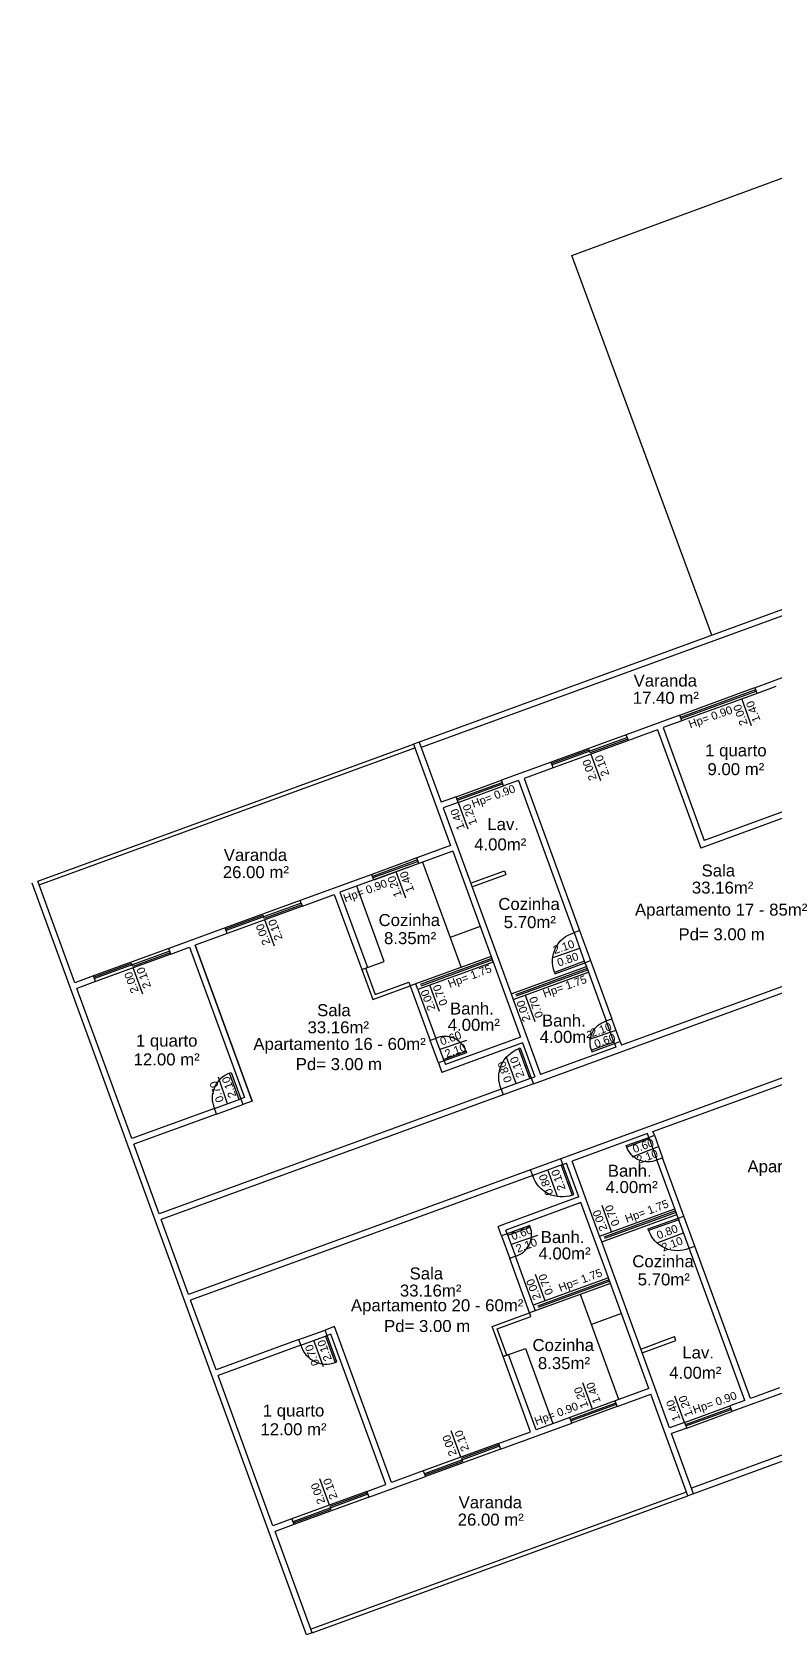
# Model space of a CAD drawing. Header units: millimetres. Extents: x -210 to 1173, y -437 to 320.
# Drawn here: x -38.04 to -19.45, y -121.07 to -81.01 of the extents above; entities that cross this region are included whole.
import ezdxf
from ezdxf.enums import TextEntityAlignment as Align

# ---------------------------------------------------------------- set-up
doc = ezdxf.new("R2010")
doc.units = ezdxf.units.MM
doc.header["$LTSCALE"] = 0.3
doc.linetypes.add('DASHED2', pattern=[9.525, 6.35, -3.175])
for name, color, linetype in [('CORTE', 6, 'Continuous'), ('COTAS', 1, 'Continuous'), ('ESQUADRIAS', 3, 'Continuous'), ('PISO', 1, 'Continuous'), ('PROJEÇÃO', 1, 'DASHED2'), ('TEXTOS', 2, 'Continuous'), ('VISTA', 2, 'Continuous')]:
    doc.layers.add(name, color=color, linetype=linetype)
doc.styles.add('2MM 1_100', font='ARIAL.TTF', dxfattribs={"height": 0.2})
doc.styles.add('3MM 1_100', font='ARIAL.TTF', dxfattribs={"height": 0.3})

msp = doc.modelspace()

# ---------------------------------------------------------------- linework, layer by layer
at = {"layer": 'CORTE'}
for p, q in [((-18.887, -97.001), (-19.967, -97.396)), ((-19.916, -97.537), (-19.967, -97.396)), ((-19.446, -97.365), (-19.916, -97.537)), ((-21.846, -98.081), (-23.185, -98.57)), ((-21.795, -98.222), (-21.846, -98.081)), ((-22.405, -98.445), (-23.133, -98.711)), ((-22.405, -98.445), (-21.325, -101.404)), ((-21.795, -98.222), (-22.264, -98.394)), ((-22.264, -98.394), (-21.236, -101.212)), ((-28.361, -98.753), (-28.501, -98.804)), ((-28.501, -98.804), (-27.576, -101.341)), ((-28.361, -98.753), (-27.812, -100.256)), ((-23.133, -98.711), (-23.185, -98.57)), ((-25.064, -99.255), (-26.308, -99.71)), ((-25.012, -99.396), (-25.064, -99.255)), ((-26.257, -99.85), (-26.308, -99.71)), ((-25.881, -99.713), (-26.257, -99.85)), ((-25.881, -99.713), (-24.493, -103.518)), ((-25.012, -99.396), (-25.74, -99.662)), ((-25.74, -99.662), (-24.352, -103.467)), ((-27.436, -100.121), (-27.811, -100.258)), ((-27.384, -100.262), (-27.436, -100.121)), ((-27.761, -100.397), (-26.063, -105.049)), ((-27.384, -100.262), (-27.76, -100.399)), ((-19.169, -100.458), (-21.236, -101.212)), ((-19.118, -100.599), (-21.325, -101.404)), ((-27.576, -101.341), (-28.421, -101.649)), ((-27.524, -101.482), (-30.343, -102.51)), ((-28.37, -101.79), (-28.421, -101.649)), ((-27.524, -101.482), (-25.828, -106.132)), ((-29.549, -102.061), (-31.333, -102.712)), ((-29.497, -102.202), (-29.549, -102.061)), ((-31.18, -121.072), (-38.036, -102.284)), ((-36.97, -104.769), (-37.896, -102.232)), ((-31.282, -102.853), (-30.484, -102.562)), ((-30.484, -102.562), (-29.798, -104.44)), ((-30.343, -102.51), (-29.657, -104.389)), ((-31.282, -102.853), (-31.333, -102.712)), ((-14.899, -103.262), (-23.307, -106.33)), ((-33.212, -103.398), (-34.621, -103.912)), ((-33.161, -103.539), (-33.959, -103.83)), ((-33.161, -103.539), (-33.212, -103.398)), ((-25.509, -107.295), (-14.848, -103.403)), ((-24.493, -103.518), (-24.352, -103.467)), ((-34.57, -104.053), (-34.621, -103.912)), ((-34.57, -104.053), (-34.1, -103.881)), ((-34.1, -103.881), (-32.729, -107.639)), ((-32.537, -107.728), (-33.959, -103.83)), ((-33.959, -103.83), (-32.537, -107.728)), ((-26.565, -104.112), (-28.584, -104.849)), ((-26.513, -104.253), (-28.392, -104.939)), ((-26.063, -105.049), (-24.184, -104.363)), ((-26.012, -105.19), (-24.133, -104.504)), ((-24.218, -104.27), (-24.077, -104.218)), ((-24.218, -104.27), (-24.184, -104.363)), ((-24.133, -104.504), (-23.687, -105.726)), ((-24.077, -104.218), (-23.546, -105.675)), ((-36.5, -104.597), (-36.97, -104.769)), ((-36.449, -104.738), (-36.919, -104.91)), ((-35.547, -108.667), (-36.919, -104.91)), ((-36.449, -104.738), (-36.5, -104.597)), ((-28.584, -104.849), (-28.087, -106.211)), ((-28.392, -104.939), (-27.946, -106.16)), ((-26.012, -105.19), (-25.327, -107.067)), ((-14.163, -105.28), (-24.825, -109.17)), ((-23.687, -105.726), (-23.546, -105.675)), ((-22.519, -108.49), (-14.111, -105.423)), ((-27.946, -106.16), (-28.087, -106.211)), ((-25.828, -106.132), (-27.706, -106.817)), ((-25.776, -106.273), (-27.796, -107.01)), ((-25.776, -106.273), (-25.468, -107.118)), ((-23.448, -106.381), (-25.327, -107.067)), ((-23.481, -106.29), (-23.34, -106.238)), ((-23.481, -106.29), (-23.447, -106.383)), ((-23.34, -106.238), (-23.306, -106.332)), ((-27.741, -106.723), (-27.882, -106.775)), ((-27.882, -106.775), (-27.796, -107.01)), ((-27.741, -106.723), (-27.706, -106.817)), ((-25.562, -107.152), (-25.468, -107.118)), ((-25.562, -107.152), (-25.509, -107.295)), ((-26.313, -107.427), (-34.862, -110.546)), ((-26.261, -107.57), (-34.81, -110.689)), ((-32.729, -107.639), (-32.823, -107.673)), ((-32.823, -107.673), (-32.772, -107.814)), ((-32.537, -107.728), (-32.772, -107.814)), ((-26.313, -107.427), (-26.261, -107.57)), ((-33.481, -107.913), (-35.547, -108.667)), ((-33.429, -108.054), (-35.496, -108.808)), ((-33.429, -108.054), (-33.481, -107.913)), ((-22.659, -108.542), (-24.538, -109.227)), ((-22.625, -108.635), (-22.659, -108.542)), ((-22.484, -108.584), (-22.519, -108.49)), ((-34.862, -110.546), (-35.496, -108.808)), ((-22.625, -108.635), (-22.484, -108.584)), ((-24.773, -109.313), (-24.825, -109.172)), ((-24.773, -109.313), (-24.679, -109.279)), ((-24.371, -110.124), (-24.679, -109.279)), ((-23.853, -111.106), (-24.538, -109.227)), ((-21.974, -110.421), (-22.42, -109.199)), ((-22.419, -109.199), (-22.279, -109.147)), ((-21.747, -110.604), (-22.279, -109.147)), ((-25.577, -109.444), (-34.125, -112.564)), ((-25.525, -109.587), (-34.073, -112.707)), ((-25.525, -109.587), (-25.576, -109.446)), ((-24.371, -110.124), (-26.39, -110.861)), ((-24.319, -110.265), (-26.198, -110.951)), ((-23.634, -112.144), (-24.319, -110.265)), ((-23.853, -111.106), (-21.974, -110.421)), ((-23.801, -111.247), (-21.922, -110.561)), ((-21.888, -110.655), (-21.922, -110.561)), ((-34.125, -112.566), (-34.81, -110.689)), ((-26.305, -111.096), (-26.39, -110.861)), ((-26.164, -111.045), (-26.198, -110.951)), ((-21.888, -110.655), (-21.747, -110.604)), ((-26.164, -111.045), (-26.305, -111.096)), ((-22.104, -115.897), (-23.801, -111.247)), ((-21.614, -111.407), (-21.473, -111.355)), ((-20.085, -115.16), (-21.473, -111.355)), ((-25.958, -111.608), (-26.099, -111.66)), ((-25.602, -113.022), (-26.099, -111.66)), ((-25.512, -112.83), (-25.958, -111.608)), ((-20.226, -115.212), (-21.614, -111.407)), ((-23.634, -112.144), (-25.512, -112.83)), ((-23.582, -112.285), (-25.602, -113.022)), ((-22.622, -114.915), (-23.582, -112.285)), ((-33.439, -114.445), (-34.073, -112.707)), ((-30.48, -113.365), (-30.715, -113.451)), ((-29.057, -117.263), (-30.48, -113.365)), ((-31.372, -113.691), (-33.439, -114.445)), ((-31.321, -113.831), (-31.372, -113.691)), ((-30.663, -113.591), (-30.715, -113.451)), ((-30.569, -113.557), (-30.663, -113.591)), ((-29.198, -117.315), (-30.569, -113.557)), ((-31.321, -113.831), (-33.388, -114.586)), ((-26.126, -114.065), (-26.267, -114.116)), ((-25.581, -115.995), (-26.267, -114.116)), ((-25.441, -115.944), (-26.126, -114.065)), ((-32.016, -118.343), (-33.388, -114.586)), ((-22.622, -114.915), (-23.468, -115.224)), ((-19.357, -114.894), (-20.085, -115.16)), ((-23.416, -115.365), (-23.468, -115.224)), ((-23.416, -115.365), (-22.571, -115.056)), ((-21.645, -117.593), (-22.571, -115.056)), ((-20.226, -115.212), (-20.601, -115.349)), ((-20.601, -115.349), (-20.55, -115.49)), ((-19.305, -115.035), (-20.55, -115.49)), ((-26.329, -116.427), (-24.544, -115.776)), ((-24.595, -115.635), (-25.441, -115.944)), ((-24.544, -115.776), (-24.595, -115.635)), ((-21.729, -115.76), (-22.104, -115.897)), ((-21.729, -115.76), (-21.677, -115.901)), ((-26.38, -116.286), (-25.581, -115.995)), ((-21.677, -115.901), (-22.053, -116.038)), ((-21.504, -117.541), (-22.053, -116.038)), ((-26.38, -116.286), (-26.329, -116.427)), ((-28.259, -116.972), (-29.057, -117.263)), ((-28.259, -116.972), (-28.207, -117.113)), ((-29.668, -117.486), (-29.198, -117.315)), ((-29.616, -117.627), (-28.207, -117.113)), ((-29.668, -117.486), (-29.616, -117.627)), ((-21.504, -117.541), (-21.645, -117.593)), ((-31.547, -118.172), (-32.016, -118.343)), ((-31.547, -118.172), (-31.495, -118.313)), ((-31.495, -118.313), (-31.965, -118.484)), ((-31.039, -121.021), (-31.965, -118.484)), ((-31.039, -121.021), (-31.18, -121.072))]:
    msp.add_line(p, q, dxfattribs=at)
at = {"layer": 'COTAS'}
for p, q in [((-20.302, -97.678), (-20.062, -98.339)), ((-24.073, -99.053), (-23.832, -99.714)), ((-27.384, -100.262), (-27.143, -100.922)), ((-28.692, -102.656), (-28.934, -101.996)), ((-31.981, -103.856), (-32.221, -103.196)), ((-25.016, -104.135), (-24.351, -103.906)), ((-35.268, -105.056), (-35.509, -104.396)), ((-27.851, -105.488), (-28.092, -104.829)), ((-25.711, -105.08), (-25.47, -105.74)), ((-23.552, -110.997), (-23.793, -110.337)), ((-22.411, -111.272), (-21.755, -111.019)), ((-25.212, -112.72), (-25.453, -112.06)), ((-24.031, -115.429), (-24.273, -114.769)), ((-21.729, -115.76), (-21.969, -115.1)), ((-27.319, -116.629), (-27.56, -115.969)), ((-30.607, -117.829), (-30.848, -117.169))]:
    msp.add_line(p, q, dxfattribs=at)
at = {"layer": 'COTAS', "extrusion": (4.20059e-17, -1.15031e-16, -1)}
msp.add_line((-24.108, -106.183), (-23.443, -105.956), dxfattribs=at)
at = {"layer": 'COTAS', "extrusion": (-4.198e-17, 1.1504e-16, -1)}
for p, q in [((-27.178, -106.215), (-27.844, -106.442)), ((-33.152, -107.793), (-33.379, -107.128)), ((-25.401, -111.086), (-26.066, -111.312))]:
    msp.add_line(p, q, dxfattribs=at)
at = {"layer": 'COTAS', "extrusion": (-1.35577e-13, -1.67877e-12, -1)}
for p, q in [((-25.937, -107.29), (-26.178, -106.629)), ((-24.908, -110.111), (-25.149, -109.45)), ((-30.751, -114.372), (-30.992, -113.711))]:
    msp.add_line(p, q, dxfattribs=at)
at = {"layer": 'COTAS', "extrusion": (-4.19541e-17, 1.1505e-16, -1)}
msp.add_line((-23.037, -109.12), (-22.382, -108.866), dxfattribs=at)
at = {"layer": 'ESQUADRIAS'}
for p, q in [((-19.959, -97.452), (-21.838, -98.138)), ((-19.945, -97.49), (-21.824, -98.175)), ((-24.112, -98.945), (-25.052, -99.288)), ((-23.159, -98.64), (-25.038, -99.326)), ((-24.085, -99.021), (-24.112, -98.945)), ((-23.145, -98.678), (-24.085, -99.021)), ((-27.417, -100.173), (-26.289, -99.761)), ((-27.403, -100.21), (-26.276, -99.799)), ((-28.402, -101.701), (-29.53, -102.112)), ((-28.389, -101.739), (-29.516, -102.15)), ((-31.308, -102.782), (-33.187, -103.468)), ((-31.294, -102.82), (-32.233, -103.163)), ((-32.261, -103.088), (-33.2, -103.43)), ((-32.233, -103.163), (-32.261, -103.088)), ((-34.596, -103.982), (-36.475, -104.668)), ((-34.582, -104.02), (-35.521, -104.363)), ((-35.549, -104.287), (-36.488, -104.63)), ((-35.521, -104.363), (-35.549, -104.287)), ((-23.449, -115.275), (-24.576, -115.687)), ((-23.435, -115.313), (-24.563, -115.724)), ((-21.71, -115.812), (-20.582, -115.4)), ((-21.696, -115.849), (-20.569, -115.438)), ((-26.354, -116.357), (-28.233, -117.042)), ((-26.368, -116.319), (-27.307, -116.662)), ((-27.28, -116.737), (-28.219, -117.08)), ((-27.307, -116.662), (-27.28, -116.737)), ((-29.642, -117.557), (-31.521, -118.242)), ((-29.656, -117.519), (-30.595, -117.862)), ((-30.568, -117.937), (-31.507, -118.28)), ((-30.595, -117.862), (-30.568, -117.937))]:
    msp.add_line(p, q, dxfattribs=at)
at = {"layer": 'ESQUADRIAS', "extrusion": (-7.25074e-20, -1.44002e-18, -1)}
msp.add_lwpolyline([(24.217, -104.27), (24.231, -104.232), (24.981, -104.51), (24.968, -104.547)], close=True, dxfattribs=at)
at = {"layer": 'ESQUADRIAS'}
for points in [[(-27.741, -106.723), (-27.754, -106.686), (-27.191, -106.48), (-27.177, -106.518)], [(-32.823, -107.673), (-32.861, -107.687), (-33.101, -107.029), (-33.063, -107.016)], [(-26.164, -111.045), (-26.15, -111.082), (-25.586, -110.877), (-25.6, -110.839)], [(-30.663, -113.591), (-30.701, -113.605), (-30.461, -114.263), (-30.423, -114.249)]]:
    msp.add_lwpolyline(points, close=True, dxfattribs=at)
at = {"layer": 'ESQUADRIAS', "extrusion": (1.1504e-16, 4.198e-17, -1), "elevation": 0}
for points in [[(25.562, -107.152), (25.599, -107.166), (25.873, -106.415), (25.836, -106.401)], [(24.773, -109.313), (24.811, -109.327), (24.536, -110.078), (24.499, -110.065)]]:
    msp.add_lwpolyline(points, close=True, dxfattribs=at)
at = {"layer": 'ESQUADRIAS', "extrusion": (-1.27786e-14, 5.85378e-15, -1)}
msp.add_lwpolyline([(23.481, -106.29), (23.495, -106.252), (24.059, -106.458), (24.045, -106.495)], close=True, dxfattribs=at)
at = {"layer": 'ESQUADRIAS', "extrusion": (-6.00505e-15, -1.27082e-14, -1)}
msp.add_lwpolyline([(22.625, -108.635), (22.612, -108.673), (23.175, -108.879), (23.189, -108.841)], close=True, dxfattribs=at)
at = {"layer": 'ESQUADRIAS', "extrusion": (-9.8293e-19, 1.05487e-18, -1)}
msp.add_lwpolyline([(21.887, -110.655), (21.874, -110.692), (22.627, -110.963), (22.64, -110.925)], close=True, dxfattribs=at)
at = {"layer": 'PISO'}
for p, q in [((-23.185, -98.57), (-25.064, -99.255)), ((-23.133, -98.711), (-25.012, -99.396)), ((-31.333, -102.712), (-33.212, -103.398)), ((-31.282, -102.853), (-33.161, -103.539)), ((-24.492, -103.518), (-24.218, -104.27)), ((-24.352, -103.467), (-24.077, -104.218)), ((-34.621, -103.912), (-36.5, -104.597)), ((-34.57, -104.053), (-36.449, -104.738)), ((-29.798, -104.44), (-29.524, -105.192)), ((-29.704, -104.406), (-29.464, -105.064)), ((-29.524, -105.192), (-28.584, -104.849)), ((-29.464, -105.064), (-28.619, -104.755)), ((-28.619, -104.755), (-28.584, -104.849)), ((-23.481, -106.29), (-23.687, -105.726)), ((-23.34, -106.238), (-23.546, -105.675)), ((-25.562, -107.152), (-26.313, -107.427)), ((-25.509, -107.295), (-26.261, -107.57)), ((-33.481, -107.913), (-32.823, -107.673)), ((-33.429, -108.054), (-32.772, -107.814)), ((-22.625, -108.635), (-22.419, -109.199)), ((-22.484, -108.584), (-22.279, -109.147)), ((-24.825, -109.17), (-25.577, -109.444)), ((-24.773, -109.313), (-25.525, -109.587)), ((-21.614, -111.407), (-21.888, -110.655)), ((-21.473, -111.355), (-21.747, -110.604)), ((-26.541, -113.365), (-25.602, -113.022)), ((-26.267, -114.116), (-26.541, -113.365)), ((-26.413, -113.424), (-25.568, -113.116)), ((-25.568, -113.116), (-25.602, -113.022)), ((-31.372, -113.691), (-30.715, -113.451)), ((-31.321, -113.831), (-30.663, -113.591)), ((-26.173, -114.082), (-26.413, -113.424)), ((-26.38, -116.286), (-28.259, -116.972)), ((-26.329, -116.427), (-28.207, -117.113)), ((-29.668, -117.486), (-31.547, -118.172)), ((-29.616, -117.627), (-31.495, -118.313))]:
    msp.add_line(p, q, dxfattribs=at)
at = {"layer": 'PISO', "extrusion": (4.198e-17, -1.1504e-16, -1)}
for p, q in [((-27.741, -106.723), (-27.946, -106.16)), ((-27.882, -106.775), (-28.087, -106.211))]:
    msp.add_line(p, q, dxfattribs=at)
at = {"layer": 'PISO', "extrusion": (-4.198e-17, 1.1504e-16, -1)}
for p, q in [((-26.305, -111.096), (-26.099, -111.66)), ((-26.164, -111.045), (-25.958, -111.608))]:
    msp.add_line(p, q, dxfattribs=at)
at = {"layer": 'PISO', "extrusion": (-7.25074e-20, -1.44002e-18, -1)}
msp.add_arc((24.282, -104.237), 0.749, 339.2783, 73.5768, dxfattribs=at)
at = {"layer": 'PISO', "extrusion": (-1.27786e-14, 5.85378e-15, -1)}
msp.add_arc((23.531, -106.265), 0.561, 339.9542, 73.904, dxfattribs=at)
at = {"layer": 'PISO'}
for centre, radius, start, end in [((-27.718, -106.673), 0.561, 20.0423, 113.9922), ((-32.874, -107.65), 0.661, 110.0478, 203.4172), ((-26.114, -111.069), 0.561, 286.1034, 20.0533), ((-30.688, -113.642), 0.661, 196.6784, 290.0478)]:
    msp.add_arc(centre, radius, start, end, dxfattribs=at)
at = {"layer": 'PISO', "extrusion": (-1.18495e-12, 1.19689e-12, -1)}
msp.add_arc((25.612, -107.132), 0.761, 337.0146, 69.9522, dxfattribs=at)
at = {"layer": 'PISO', "extrusion": (-6.00505e-15, -1.27082e-14, -1)}
msp.add_arc((22.648, -108.686), 0.561, 246.0003, 339.9502, dxfattribs=at)
at = {"layer": 'PISO', "extrusion": (-1.35577e-13, -1.67877e-12, -1)}
msp.add_arc((24.797, -109.363), 0.761, 249.9522, 342.8898, dxfattribs=at)
at = {"layer": 'PISO', "extrusion": (-9.8293e-19, 1.05487e-18, -1)}
msp.add_arc((21.916, -110.721), 0.749, 246.3276, 340.6261, dxfattribs=at)
at = {"layer": 'PROJEÇÃO'}
for p, q in [((-26.546, -104.164), (-28.426, -104.847)), ((-26.513, -104.253), (-26.565, -104.112)), ((-26.532, -104.201), (-28.412, -104.884)), ((-24.165, -104.415), (-26.044, -105.101)), ((-24.152, -104.453), (-26.03, -105.138)), ((-24.184, -104.363), (-24.133, -104.504)), ((-28.393, -104.936), (-28.444, -104.795)), ((-26.063, -105.049), (-26.012, -105.19)), ((-21.955, -110.472), (-23.834, -111.158)), ((-21.941, -110.51), (-23.82, -111.195)), ((-21.922, -110.561), (-21.974, -110.421)), ((-23.801, -111.247), (-23.853, -111.106)), ((-23.582, -112.285), (-23.634, -112.144)), ((-23.615, -112.196), (-25.493, -112.884)), ((-23.601, -112.233), (-25.479, -112.922)), ((-25.512, -112.833), (-25.46, -112.973))]:
    msp.add_line(p, q, dxfattribs=at)
at = {"layer": 'VISTA'}
for p, q in [((-24.544, -86.589), (-9.375, -81.007)), ((-21.05, -96.085), (-24.544, -86.589)), ((-17.088, -94.639), (-28.361, -98.753)), ((-17.036, -94.78), (-28.309, -98.894)), ((-19.978, -97.4), (-21.857, -98.086)), ((-19.916, -97.537), (-21.806, -98.226)), ((-37.896, -102.232), (-28.501, -98.804)), ((-37.861, -102.326), (-28.467, -98.898)), ((-27.436, -100.121), (-26.308, -99.71)), ((-27.384, -100.262), (-26.257, -99.85)), ((-28.421, -101.649), (-29.549, -102.061)), ((-28.276, -101.756), (-27.59, -103.635)), ((-28.37, -101.79), (-29.497, -102.202)), ((-27.076, -102.278), (-26.229, -101.97)), ((-27.042, -102.372), (-26.194, -102.064)), ((-26.229, -101.97), (-26.194, -102.064)), ((-29.234, -104.235), (-29.92, -102.356)), ((-26.839, -103.36), (-27.59, -103.635)), ((-27.59, -103.635), (-27.316, -104.386)), ((-29.798, -104.44), (-29.234, -104.235)), ((-24.059, -113.311), (-24.334, -112.559)), ((-23.308, -113.036), (-24.059, -113.311)), ((-23.374, -115.189), (-24.059, -113.311)), ((-10.283, -113.287), (-21.556, -117.4)), ((-22.826, -113.925), (-21.979, -113.615)), ((-22.792, -114.019), (-21.945, -113.709)), ((-21.945, -113.709), (-21.979, -113.615)), ((-10.232, -113.427), (-21.504, -117.541)), ((-26.267, -114.116), (-25.703, -113.911)), ((-25.703, -113.911), (-25.018, -115.789)), ((-23.468, -115.224), (-24.595, -115.635)), ((-23.416, -115.365), (-24.544, -115.776)), ((-21.729, -115.76), (-20.601, -115.349)), ((-21.677, -115.901), (-20.55, -115.49)), ((-31.074, -120.927), (-21.68, -117.499)), ((-31.039, -121.021), (-21.645, -117.593))]:
    msp.add_line(p, q, dxfattribs=at)

# ---------------------------------------------------------------- texts
at = {"layer": 'TEXTOS', "style": '3MM 1_100'}
for s, p in [('Varanda', (-22.211, -97.217)), ('17.40 m²', (-22.199, -97.648)), ('1 quarto', (-20.447, -98.962)), ('9.00 m²', (-20.447, -99.431)), ('Lav.', (-26.264, -100.806)), ('4.00m²', (-26.336, -101.312)), ('Varanda', (-32.454, -101.574)), ('26.00 m²', (-32.443, -102.005)), ('Sala', (-20.886, -101.964)), ('33.16m²', (-20.778, -102.392)), ('Cozinha', (-25.616, -102.801)), ('Apartamento 17 - 85m²', (-20.815, -102.943)), ('Cozinha', (-28.608, -103.203)), ('5.70m²', (-25.597, -103.254)), ('8.35m²', (-28.589, -103.655)), ('Pd= 3.00 m', (-20.804, -103.559)), ('Sala', (-30.493, -105.456)), ('Banh.', (-27.045, -105.414)), ('33.16m²', (-30.384, -105.884)), ('4.00m²', (-26.997, -105.822)), ('Banh.', (-24.747, -105.714)), ('1 quarto', (-34.672, -106.217)), ('Apartamento 16 - 60m²', (-30.351, -106.299)), ('4.00m²', (-24.699, -106.122)), ('12.00 m²', (-34.672, -106.686)), ('Pd= 3.00 m', (-30.37, -106.804)), ('Banh.', (-23.1, -109.469)), ('Apartamento 21 - 85m²', (-18.003, -109.36)), ('4.00m²', (-23.052, -109.877)), ('Banh.', (-24.777, -111.128)), ('4.00m²', (-24.729, -111.536)), ('Cozinha', (-22.268, -111.732)), ('Sala', (-28.183, -112.036)), ('5.70m²', (-22.249, -112.185)), ('33.16m²', (-28.075, -112.464)), ('Apartamento 20 - 60m²', (-27.913, -112.832)), ('Pd= 3.00 m', (-28.163, -113.35)), ('Cozinha', (-24.762, -113.826)), ('8.35m²', (-24.743, -114.278)), ('Lav.', (-21.39, -114.012)), ('4.00m²', (-21.462, -114.518)), ('1 quarto', (-31.502, -115.462)), ('12.00 m²', (-31.502, -115.931)), ('Varanda', (-26.584, -117.757)), ('26.00 m²', (-26.573, -118.189))]:
    msp.add_text(s, height=0.3, dxfattribs=at).set_placement(p, align=Align.MIDDLE_CENTER)
at = {"layer": 'TEXTOS', "style": '2MM 1_100'}
for s, rotation, p in [('1.40', 110.036, (-20.015, -97.992)), ('Hp= 0.90', 19.4986, (-21.083, -98.126)), ('2.00', 110.036, (-20.334, -98.079)), ('2.00', 110.0478, (-24.105, -99.454)), ('2.10', 110.0478, (-23.793, -99.346)), ('Hp= 0.90', 20.597, (-26.507, -100.105)), ('1.40', 110.0596, (-27.404, -100.687)), ('1.20', 110.0596, (-27.096, -100.57)), ('1.20', 110.0596, (-28.977, -102.365)), ('1.40', 110.0596, (-28.669, -102.248)), ('Hp= 0.90', 20.597, (-29.711, -102.47)), ('2.00', 110.0478, (-32.265, -103.565)), ('2.10', 110.0478, (-31.957, -103.448)), ('2.10', 18.9825, (-24.751, -103.873)), ('0.80', 18.9825, (-24.648, -104.186)), ('2.00', 110.0478, (-35.553, -104.765)), ('2.10', 110.0478, (-35.245, -104.647)), ('Hp= 1.75', 20.9794, (-27.099, -104.605)), ('2.00', 111.5168, (-28.142, -105.206)), ('0.70', 111.5168, (-27.838, -105.08)), ('Hp= 1.75', 19.4986, (-24.724, -104.86)), ('2.00', 108.5788, (-25.754, -105.479)), ('0.70', 108.5788, (-25.439, -105.382)), ('2.10', 20.1608, (-23.82, -105.945)), ('0.60', 20.1479, (-27.576, -106.154)), ('0.60', 20.1608, (-23.723, -106.215)), ('2.10', 20.1479, (-27.458, -106.462)), ('0.80', 110.0478, (-26.222, -106.999)), ('2.10', 110.0478, (-25.914, -106.881)), ('0.70', 110.0478, (-33.422, -107.497)), ('2.10', 110.0478, (-33.114, -107.38)), ('0.60', 19.9348, (-22.763, -108.846)), ('2.10', 19.9348, (-22.663, -109.115)), ('0.80', 110.0478, (-25.193, -109.819)), ('2.10', 110.0478, (-24.885, -109.702)), ('2.00', 111.5168, (-23.844, -110.714)), ('0.70', 111.5168, (-23.539, -110.589)), ('Hp= 1.75', 20.597, (-22.675, -110.478)), ('0.60', 20.1479, (-25.799, -111.025)), ('0.80', 21.1131, (-22.164, -110.994)), ('2.10', 20.1479, (-25.681, -111.333)), ('2.10', 21.1131, (-22.041, -111.299)), ('2.00', 111.5168, (-25.504, -112.437)), ('0.70', 111.5168, (-25.199, -112.312)), ('Hp= 1.75', 20.597, (-24.335, -112.202)), ('2.10', 110.0478, (-30.728, -113.963)), ('0.70', 110.0478, (-31.036, -114.081)), ('1.20', 110.0596, (-24.316, -115.138)), ('1.40', 110.0596, (-24.008, -115.021)), ('Hp= 0.90', 20.597, (-24.936, -115.538)), ('1.40', 110.036, (-22.012, -115.463)), ('1.20', 110.036, (-21.701, -115.355)), ('Hp= 0.90', 19.4986, (-20.975, -115.263)), ('2.00', 110.0478, (-27.604, -116.338)), ('2.10', 110.0478, (-27.296, -116.221)), ('2.00', 110.0478, (-30.892, -117.538)), ('2.10', 110.0478, (-30.584, -117.421))]:
    msp.add_text(s, height=0.2, rotation=rotation, dxfattribs=at).set_placement(p, align=Align.MIDDLE_CENTER)

doc.saveas('drawing.dxf')
